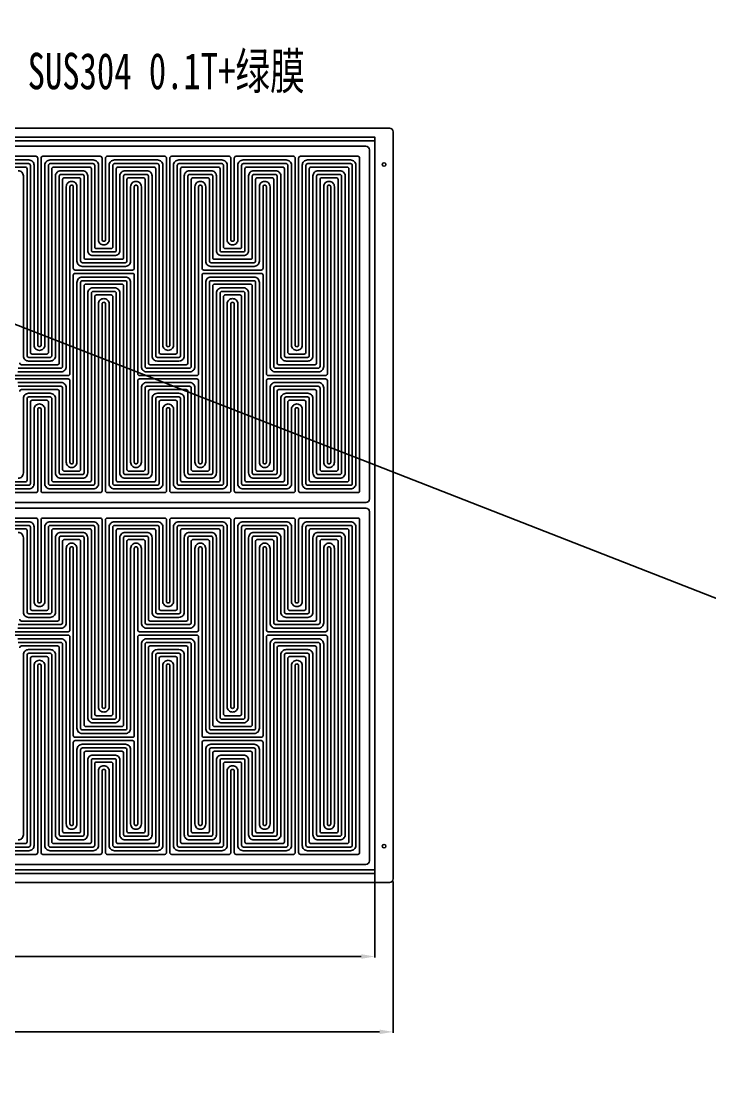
# Model space of a CAD drawing. Header units: millimetres. Extents: x -1327 to 8145, y -2943 to 1353.
# Drawn here: x 4590 to 4969, y 195 to 774 of the extents above; entities that cross this region are included whole.
import ezdxf

# ---------------------------------------------------------------- set-up
doc = ezdxf.new("R2010")
doc.units = ezdxf.units.MM
for name, color, linetype in [('发热丝', 3, 'Continuous'), ('发热丝中心线', 6, 'Continuous'), ('标注', 2, 'Continuous'), ('菲林', 11, 'Continuous')]:
    doc.layers.add(name, color=color, linetype=linetype)
doc.styles.get("Standard").update_dxf_attribs({"font": ''})
doc.styles.add('工程字', font='', dxfattribs={"width": 0.7, "height": 6})
doc.styles.get('Standard').set_extended_font_data('SimSun')
doc.styles.get('工程字').set_extended_font_data('SimSun')
doc.dimstyles.new('ISO-25', dxfattribs={"dimscale": 0.5, "dimtxt": 18, "dimasz": 15, "dimexe": 1.25, "dimexo": 3, "dimtad": 1, "dimtoh": 1, "dimdec": 5, "dimtxsty": 'Standard', "dimcen": 2.5, "dimadec": 0, "dimazin": 0, "dimtfac": 1, "dimtmove": 0, "dimatfit": 3, "dimfxl": 1, "dimarcsym": 0})

# ---------------------------------------------------------------- blocks, each defined once
blk = doc.blocks.new('*D20')
at = {"color": 0, "lineweight": -2}
for p, q in [((4344.75, 305.51), (4344.75, 258.58)), ((4784.75, 305.42), (4784.75, 258.58)), ((4352.25, 259.21), (4777.25, 259.21))]:
    blk.add_line(p, q, dxfattribs=at)
at = {"color": 0}
for points in [[(4352.25, 260.46), (4352.25, 257.96), (4344.75, 259.21)], [(4777.25, 257.96), (4777.25, 260.46), (4784.75, 259.21)]]:
    blk.add_solid(points, dxfattribs=at)
at = {"layer": 'Defpoints', "color": 0}
for p in [(4344.75, 307.01), (4784.75, 306.92), (4784.75, 259.21)]:
    blk.add_point(p, dxfattribs=at)
at = {"color": 0, "insert": (4564.75, 264.02), "char_height": 9, "attachment_point": 5}
blk.add_mtext('440', dxfattribs=at)
blk = doc.blocks.new('*D21')
at = {"color": 0, "lineweight": -2}
for p, q in [((4334.75, 300.42), (4334.75, 217.14)), ((4794.75, 300.42), (4794.75, 217.14)), ((4342.25, 217.76), (4787.25, 217.76))]:
    blk.add_line(p, q, dxfattribs=at)
at = {"color": 0}
for points in [[(4342.25, 219.01), (4342.25, 216.51), (4334.75, 217.76)], [(4787.25, 216.51), (4787.25, 219.01), (4794.75, 217.76)]]:
    blk.add_solid(points, dxfattribs=at)
at = {"layer": 'Defpoints', "color": 0}
for p in [(4334.75, 301.92), (4794.75, 301.92), (4794.75, 217.76)]:
    blk.add_point(p, dxfattribs=at)
at = {"color": 0, "insert": (4564.75, 222.58), "char_height": 9, "attachment_point": 5}
blk.add_mtext('460', dxfattribs=at)

msp = doc.modelspace()

# ---------------------------------------------------------------- linework, layer by layer
msp.add_lwpolyline([(4344.751992, 709.920521), (4784.751992, 709.920521), (4784.751992, 304.920521), (4344.751992, 304.920521)], close=True)
for points in [[(4781.751992, 702.920521), (4781.751992, 510.920521, -0.4142135624), (4779.751992, 508.920521), (4349.751992, 508.920521, -0.4142135624), (4347.751992, 510.920521), (4347.751992, 702.920521, -0.4142135624), (4349.751992, 704.920521), (4779.751992, 704.920521, -0.4142135624)], [(4781.751992, 311.920521), (4781.751992, 503.920521, 0.4142135624), (4779.751992, 505.920521), (4349.751992, 505.920521, 0.4142135624), (4347.751992, 503.920521), (4347.751992, 311.920521, 0.4142135624), (4349.751992, 309.920521), (4779.751992, 309.920521, 0.4142135624)]]:
    msp.add_lwpolyline(points, format="xyb", close=True)
at = {"layer": '发热丝'}
for points in [[(4566.681536, 514.399361), (4598.230898, 514.399361, 0.4142135624), (4599.230898, 515.399361), (4599.230898, 560.267, -0.4142135624), (4600.109738, 561.14584), (4600.211147, 561.14584, -0.4142135624), (4601.089987, 560.267), (4601.089987, 515.399361, 0.4142135624), (4602.089987, 514.399361), (4633.639349, 514.399361, 0.4142135624), (4634.639349, 515.399361), (4634.639349, 618.267, -0.4142135624), (4635.518189, 619.14584), (4635.619597, 619.14584, -0.4142135624), (4636.498438, 618.267), (4636.498438, 515.399361, 0.4142135624), (4637.498438, 514.399361), (4669.047799, 514.399361, 0.4142135624), (4670.047799, 515.399361), (4670.047799, 560.267, -0.4142135624), (4670.92664, 561.14584), (4671.028048, 561.14584, -0.4142135624), (4671.906888, 560.267), (4671.906888, 515.399361, 0.4142135624), (4672.906888, 514.399361), (4704.45625, 514.399361, 0.4142135624), (4705.45625, 515.399361), (4705.45625, 618.267, -0.4142135624), (4706.33509, 619.14584), (4706.436499, 619.14584, -0.4142135624), (4707.315339, 618.267), (4707.315339, 515.399361, 0.4142135624), (4708.315339, 514.399361), (4739.864701, 514.399361, 0.4142135624), (4740.864701, 515.399361), (4740.864701, 560.267, -0.4142135624), (4741.743541, 561.14584), (4741.844949, 561.14584, -0.4142135624), (4742.72379, 560.267), (4742.72379, 515.399361, 0.4142135624), (4743.72379, 514.399361), (4775.273151, 514.399361, 0.4142135624), (4776.273151, 515.399361), (4776.273151, 698.441681, 0.4142135624), (4775.273151, 699.441681), (4743.72379, 699.441681, 0.4142135624), (4742.72379, 698.441681), (4742.72379, 595.574042, -0.4142135624), (4741.844949, 594.695202), (4741.743541, 594.695202, -0.4142135624), (4740.864701, 595.574042), (4740.864701, 698.441681, 0.4142135624), (4739.864701, 699.441681), (4708.315339, 699.441681, 0.4142135624), (4707.315339, 698.441681), (4707.315339, 653.574042, -0.4142135624), (4706.436499, 652.695202), (4706.33509, 652.695202, -0.4142135624), (4705.45625, 653.574042), (4705.45625, 698.441681, 0.4142135624), (4704.45625, 699.441681), (4672.906888, 699.441681, 0.4142135624), (4671.906888, 698.441681), (4671.906888, 595.574042, -0.4142135624), (4671.028048, 594.695202), (4670.92664, 594.695202, -0.4142135624), (4670.047799, 595.574042), (4670.047799, 698.441681, 0.4142135624), (4669.047799, 699.441681), (4637.498438, 699.441681, 0.4142135624), (4636.498438, 698.441681), (4636.498438, 653.574042, -0.4142135624), (4635.619597, 652.695202), (4635.518189, 652.695202, -0.4142135624), (4634.639349, 653.574042), (4634.639349, 698.441681, 0.4142135624), (4633.639349, 699.441681), (4602.089987, 699.441681, 0.4142135624), (4601.089987, 698.441681), (4601.089987, 595.574042, -0.4142135624), (4600.211147, 594.695202), (4600.109738, 594.695202, -0.4142135624), (4599.230898, 595.574042), (4599.230898, 698.441681, 0.4142135624), (4598.230898, 699.441681), (4567.251992, 699.441681, 0.4142135624)], [(4578.554809, 695.399361), (4594.188579, 695.399361, -0.4142135624), (4595.188579, 694.399361), (4595.188579, 591.652882, 0.4142135624), (4596.188579, 590.652882), (4604.132306, 590.652882, 0.4142135624), (4605.132306, 591.652882), (4605.132306, 694.399361, -0.4142135624), (4606.132306, 695.399361), (4629.597029, 695.399361, -0.4142135624), (4630.597029, 694.399361), (4630.597029, 649.652882, 0.4142135624), (4631.597029, 648.652882), (4639.540757, 648.652882, 0.4142135624), (4640.540757, 649.652882), (4640.540757, 694.399361, -0.4142135624), (4641.540757, 695.399361), (4665.00548, 695.399361, -0.4142135624), (4666.00548, 694.399361), (4666.00548, 591.652882, 0.4142135624), (4667.00548, 590.652882), (4674.949208, 590.652882, 0.4142135624), (4675.949208, 591.652882), (4675.949208, 694.399361, -0.4142135624), (4676.949208, 695.399361), (4700.413931, 695.399361, -0.4142135624), (4701.413931, 694.399361), (4701.413931, 649.652882, 0.4142135624), (4702.413931, 648.652882), (4710.357658, 648.652882, 0.4142135624), (4711.357658, 649.652882), (4711.357658, 694.399361, -0.4142135624), (4712.357658, 695.399361), (4735.822381, 695.399361, -0.4142135624), (4736.822381, 694.399361), (4736.822381, 591.652882, 0.4142135624), (4737.822381, 590.652882), (4745.766109, 590.652882, 0.4142135624), (4746.766109, 591.652882), (4746.766109, 694.399361, -0.4142135624), (4747.766109, 695.399361), (4771.230832, 695.399361, -0.4142135624), (4772.230832, 694.399361), (4772.230832, 519.441681, -0.4142135624), (4771.230832, 518.441681), (4747.766109, 518.441681, -0.4142135624), (4746.766109, 519.441681), (4746.766109, 564.188159, 0.4142135624), (4745.766109, 565.188159), (4737.822381, 565.188159, 0.4142135624), (4736.822381, 564.188159), (4736.822381, 519.441681, -0.4142135624), (4735.822381, 518.441681), (4712.357658, 518.441681, -0.4142135624), (4711.357658, 519.441681), (4711.357658, 622.188159, 0.4142135624), (4710.357658, 623.188159), (4702.413931, 623.188159, 0.4142135624), (4701.413931, 622.188159), (4701.413931, 519.441681, -0.4142135624), (4700.413931, 518.441681), (4676.949208, 518.441681, -0.4142135624), (4675.949208, 519.441681), (4675.949208, 564.188159, 0.4142135624), (4674.949208, 565.188159), (4667.00548, 565.188159, 0.4142135624), (4666.00548, 564.188159), (4666.00548, 519.441681, -0.4142135624), (4665.00548, 518.441681), (4641.540757, 518.441681, -0.4142135624), (4640.540757, 519.441681), (4640.540757, 622.188159, 0.4142135624), (4639.540757, 623.188159), (4631.597029, 623.188159, 0.4142135624), (4630.597029, 622.188159), (4630.597029, 519.441681, -0.4142135624), (4629.597029, 518.441681), (4606.132306, 518.441681, -0.4142135624), (4605.132306, 519.441681), (4605.132306, 564.188159, 0.4142135624), (4604.132306, 565.188159), (4596.188579, 565.188159, 0.4142135624), (4595.188579, 564.188159), (4595.188579, 519.441681, -0.4142135624), (4594.188579, 518.441681), (4570.723856, 518.441681, -0.4142135624)], [(4572.582945, 520.30077), (4592.329489, 520.30077, 0.4142135624), (4593.329489, 521.30077), (4593.329489, 566.047249, -0.4142135624), (4594.329489, 567.047249), (4605.991395, 567.047249, -0.4142135624), (4606.991395, 566.047249), (4606.991395, 521.30077, 0.4142135624), (4607.991395, 520.30077), (4627.73794, 520.30077, 0.4142135624), (4628.73794, 521.30077), (4628.73794, 624.047249, -0.4142135624), (4629.73794, 625.047249), (4641.399846, 625.047249, -0.4142135624), (4642.399846, 624.047249), (4642.399846, 521.30077, 0.4142135624), (4643.399846, 520.30077), (4663.146391, 520.30077, 0.4142135624), (4664.146391, 521.30077), (4664.146391, 566.047249, -0.4142135624), (4665.146391, 567.047249), (4676.808297, 567.047249, -0.4142135624), (4677.808297, 566.047249), (4677.808297, 521.30077, 0.4142135624), (4678.808297, 520.30077), (4698.554842, 520.30077, 0.4142135624), (4699.554842, 521.30077), (4699.554842, 624.047249, -0.4142135624), (4700.554842, 625.047249), (4712.216748, 625.047249, -0.4142135624), (4713.216748, 624.047249), (4713.216748, 521.30077, 0.4142135624), (4714.216748, 520.30077), (4733.963292, 520.30077, 0.4142135624), (4734.963292, 521.30077), (4734.963292, 566.047249, -0.4142135624), (4735.963292, 567.047249), (4747.625198, 567.047249, -0.4142135624), (4748.625198, 566.047249), (4748.625198, 521.30077, 0.4142135624), (4749.625198, 520.30077), (4769.371743, 520.30077, 0.4142135624), (4770.371743, 521.30077), (4770.371743, 692.540272, 0.4142135624), (4769.371743, 693.540272), (4749.625198, 693.540272, 0.4142135624), (4748.625198, 692.540272), (4748.625198, 589.793793, -0.4142135624), (4747.625198, 588.793793), (4735.963292, 588.793793, -0.4142135624), (4734.963292, 589.793793), (4734.963292, 692.540272, 0.4142135624), (4733.963292, 693.540272), (4714.216748, 693.540272, 0.4142135624), (4713.216748, 692.540272), (4713.216748, 647.793793, -0.4142135624), (4712.216748, 646.793793), (4700.554842, 646.793793, -0.4142135624), (4699.554842, 647.793793), (4699.554842, 692.540272, 0.4142135624), (4698.554842, 693.540272), (4678.808297, 693.540272, 0.4142135624), (4677.808297, 692.540272), (4677.808297, 589.793793, -0.4142135624), (4676.808297, 588.793793), (4665.146391, 588.793793, -0.4142135624), (4664.146391, 589.793793), (4664.146391, 692.540272, 0.4142135624), (4663.146391, 693.540272), (4643.399846, 693.540272, 0.4142135624), (4642.399846, 692.540272), (4642.399846, 647.793793, -0.4142135624), (4641.399846, 646.793793), (4629.73794, 646.793793, -0.4142135624), (4628.73794, 647.793793), (4628.73794, 692.540272, 0.4142135624), (4627.73794, 693.540272), (4607.991395, 693.540272, 0.4142135624), (4606.991395, 692.540272), (4606.991395, 589.793793, -0.4142135624), (4605.991395, 588.793793), (4594.329489, 588.793793, -0.4142135624), (4593.329489, 589.793793), (4593.329489, 692.540272, 0.4142135624), (4592.329489, 693.540272), (4578.554809, 693.540272, -1)], [(4589.28717, 570.089568, -0.4142135624), (4590.28717, 571.089568), (4610.033715, 571.089568, -0.4142135624), (4611.033715, 570.089568), (4611.033715, 525.343089, 0.4142135624), (4612.033715, 524.343089), (4623.695621, 524.343089, 0.4142135624), (4624.695621, 525.343089), (4624.695621, 628.089568, -0.4142135624), (4625.695621, 629.089568), (4645.442165, 629.089568, -0.4142135624), (4646.442165, 628.089568), (4646.442165, 525.343089, 0.4142135624), (4647.442165, 524.343089), (4659.104072, 524.343089, 0.4142135624), (4660.104072, 525.343089), (4660.104072, 570.089568, -0.4142135624), (4661.104072, 571.089568), (4680.850616, 571.089568, -0.4142135624), (4681.850616, 570.089568), (4681.850616, 525.343089, 0.4142135624), (4682.850616, 524.343089), (4694.512522, 524.343089, 0.4142135624), (4695.512522, 525.343089), (4695.512522, 628.089568, -0.4142135624), (4696.512522, 629.089568), (4716.259067, 629.089568, -0.4142135624), (4717.259067, 628.089568), (4717.259067, 525.343089, 0.4142135624), (4718.259067, 524.343089), (4729.920973, 524.343089, 0.4142135624), (4730.920973, 525.343089), (4730.920973, 570.089568, -0.4142135624), (4731.920973, 571.089568), (4751.667518, 571.089568, -0.4142135624), (4752.667518, 570.089568), (4752.667518, 525.343089, 0.4142135624), (4753.667518, 524.343089), (4765.329424, 524.343089, 0.4142135624), (4766.329424, 525.343089), (4766.329424, 688.497953, 0.4142135624), (4765.329424, 689.497953), (4753.667518, 689.497953, 0.4142135624), (4752.667518, 688.497953), (4752.667518, 585.751474, -0.4142135624), (4751.667518, 584.751474), (4731.920973, 584.751474, -0.4142135624), (4730.920973, 585.751474), (4730.920973, 688.497953, 0.4142135624), (4729.920973, 689.497953), (4718.259067, 689.497953, 0.4142135624), (4717.259067, 688.497953), (4717.259067, 643.751474, -0.4142135624), (4716.259067, 642.751474), (4696.512522, 642.751474, -0.4142135624), (4695.512522, 643.751474), (4695.512522, 688.497953, 0.4142135624), (4694.512522, 689.497953), (4682.850616, 689.497953, 0.4142135624), (4681.850616, 688.497953), (4681.850616, 585.751474, -0.4142135624), (4680.850616, 584.751474), (4661.104072, 584.751474, -0.4142135624), (4660.104072, 585.751474), (4660.104072, 688.497953, 0.4142135624), (4659.104072, 689.497953), (4647.442165, 689.497953, 0.4142135624), (4646.442165, 688.497953), (4646.442165, 643.751474, -0.4142135624), (4645.442165, 642.751474), (4625.695621, 642.751474, -0.4142135624), (4624.695621, 643.751474), (4624.695621, 688.497953, 0.4142135624), (4623.695621, 689.497953), (4612.033715, 689.497953, 0.4142135624), (4611.033715, 688.497953), (4611.033715, 585.751474, -0.4142135624), (4610.033715, 584.751474), (4590.28717, 584.751474, -0.4142135624), (4589.28717, 585.751474)], [(4584.385762, 578.850066), (4615.935123, 578.850066, 0.4142135624), (4616.935123, 579.850066), (4616.935123, 682.717704, -0.4142135624), (4617.813964, 683.596544), (4617.915372, 683.596544, -0.4142135624), (4618.794212, 682.717704), (4618.794212, 637.850066, 0.4142135624), (4619.794212, 636.850066), (4651.343574, 636.850066, 0.4142135624), (4652.343574, 637.850066), (4652.343574, 682.717704, -0.4142135624), (4653.222414, 683.596544), (4653.323823, 683.596544, -0.4142135624), (4654.202663, 682.717704), (4654.202663, 579.850066, 0.4142135624), (4655.202663, 578.850066), (4686.752025, 578.850066, 0.4142135624), (4687.752025, 579.850066), (4687.752025, 682.717704, -0.4142135624), (4688.630865, 683.596544), (4688.732273, 683.596544, -0.4142135624), (4689.611114, 682.717704), (4689.611114, 637.850066, 0.4142135624), (4690.611114, 636.850066), (4722.160475, 636.850066, 0.4142135624), (4723.160475, 637.850066), (4723.160475, 682.717704, -0.4142135624), (4724.039316, 683.596544), (4724.140724, 683.596544, -0.4142135624), (4725.019564, 682.717704), (4725.019564, 579.850066, 0.4142135624), (4726.019564, 578.850066), (4757.568926, 578.850066, 0.4142135624), (4758.568926, 579.850066), (4758.568926, 682.717704, -0.4142135624), (4759.447766, 683.596544), (4759.549175, 683.596544, -0.4142135624), (4760.428015, 682.717704), (4760.428015, 531.123338, -0.4142135624), (4759.549175, 530.244497), (4759.447766, 530.244497, -0.4142135624), (4758.568926, 531.123338), (4758.568926, 575.990976, 0.4142135624), (4757.568926, 576.990976), (4726.019564, 576.990976, 0.4142135624), (4725.019564, 575.990976), (4725.019564, 531.123338, -0.4142135624), (4724.140724, 530.244497), (4724.039316, 530.244497, -0.4142135624), (4723.160475, 531.123338), (4723.160475, 633.990976, 0.4142135624), (4722.160475, 634.990976), (4690.611114, 634.990976, 0.4142135624), (4689.611114, 633.990976), (4689.611114, 531.123338, -0.4142135624), (4688.732273, 530.244497), (4688.630865, 530.244497, -0.4142135624), (4687.752025, 531.123338), (4687.752025, 575.990976, 0.4142135624), (4686.752025, 576.990976), (4655.202663, 576.990976, 0.4142135624), (4654.202663, 575.990976), (4654.202663, 531.123338, -0.4142135624), (4653.323823, 530.244497), (4653.222414, 530.244497, -0.4142135624), (4652.343574, 531.123338), (4652.343574, 633.990976, 0.4142135624), (4651.343574, 634.990976), (4619.794212, 634.990976, 0.4142135624), (4618.794212, 633.990976), (4618.794212, 531.123338, -0.4142135624), (4617.915372, 530.244497), (4617.813964, 530.244497, -0.4142135624), (4616.935123, 531.123338), (4616.935123, 575.990976, 0.4142135624), (4615.935123, 576.990976), (4584.385762, 576.990976, 0.4142135624)], [(4588.428081, 582.892385), (4611.892804, 582.892385, 0.4142135624), (4612.892804, 583.892385), (4612.892804, 686.638864, -0.4142135624), (4613.892804, 687.638864), (4621.836532, 687.638864, -0.4142135624), (4622.836532, 686.638864), (4622.836532, 641.892385, 0.4142135624), (4623.836532, 640.892385), (4647.301255, 640.892385, 0.4142135624), (4648.301255, 641.892385), (4648.301255, 686.638864, -0.4142135624), (4649.301255, 687.638864), (4657.244982, 687.638864, -0.4142135624), (4658.244982, 686.638864), (4658.244982, 583.892385, 0.4142135624), (4659.244982, 582.892385), (4682.709705, 582.892385, 0.4142135624), (4683.709705, 583.892385), (4683.709705, 686.638864, -0.4142135624), (4684.709705, 687.638864), (4692.653433, 687.638864, -0.4142135624), (4693.653433, 686.638864), (4693.653433, 641.892385, 0.4142135624), (4694.653433, 640.892385), (4718.118156, 640.892385, 0.4142135624), (4719.118156, 641.892385), (4719.118156, 686.638864, -0.4142135624), (4720.118156, 687.638864), (4728.061884, 687.638864, -0.4142135624), (4729.061884, 686.638864), (4729.061884, 583.892385, 0.4142135624), (4730.061884, 582.892385), (4753.526607, 582.892385, 0.4142135624), (4754.526607, 583.892385), (4754.526607, 686.638864, -0.4142135624), (4755.526607, 687.638864), (4763.470334, 687.638864, -0.4142135624), (4764.470334, 686.638864), (4764.470334, 527.202178, -0.4142135624), (4763.470334, 526.202178), (4755.526607, 526.202178, -0.4142135624), (4754.526607, 527.202178), (4754.526607, 571.948657, 0.4142135624), (4753.526607, 572.948657), (4730.061884, 572.948657, 0.4142135624), (4729.061884, 571.948657), (4729.061884, 527.202178, -0.4142135624), (4728.061884, 526.202178), (4720.118156, 526.202178, -0.4142135624), (4719.118156, 527.202178), (4719.118156, 629.948657, 0.4142135624), (4718.118156, 630.948657), (4694.653433, 630.948657, 0.4142135624), (4693.653433, 629.948657), (4693.653433, 527.202178, -0.4142135624), (4692.653433, 526.202178), (4684.709705, 526.202178, -0.4142135624), (4683.709705, 527.202178), (4683.709705, 571.948657, 0.4142135624), (4682.709705, 572.948657), (4659.244982, 572.948657, 0.4142135624), (4658.244982, 571.948657), (4658.244982, 527.202178, -0.4142135624), (4657.244982, 526.202178), (4649.301255, 526.202178, -0.4142135624), (4648.301255, 527.202178), (4648.301255, 629.948657, 0.4142135624), (4647.301255, 630.948657), (4623.836532, 630.948657, 0.4142135624), (4622.836532, 629.948657), (4622.836532, 527.202178, -0.4142135624), (4621.836532, 526.202178), (4613.892804, 526.202178, -0.4142135624), (4612.892804, 527.202178), (4612.892804, 571.948657, 0.4142135624), (4611.892804, 572.948657), (4588.428081, 572.948657, 0.4142135624)], [(4566.681536, 500.441681), (4598.230898, 500.441681, -0.4142135624), (4599.230898, 499.441681), (4599.230898, 454.574042, 0.4142135624), (4600.109738, 453.695202), (4600.211147, 453.695202, 0.4142135624), (4601.089987, 454.574042), (4601.089987, 499.441681, -0.4142135624), (4602.089987, 500.441681), (4633.639349, 500.441681, -0.4142135624), (4634.639349, 499.441681), (4634.639349, 396.574042, 0.4142135624), (4635.518189, 395.695202), (4635.619597, 395.695202, 0.4142135624), (4636.498438, 396.574042), (4636.498438, 499.441681, -0.4142135624), (4637.498438, 500.441681), (4669.047799, 500.441681, -0.4142135624), (4670.047799, 499.441681), (4670.047799, 454.574042, 0.4142135624), (4670.92664, 453.695202), (4671.028048, 453.695202, 0.4142135624), (4671.906888, 454.574042), (4671.906888, 499.441681, -0.4142135624), (4672.906888, 500.441681), (4704.45625, 500.441681, -0.4142135624), (4705.45625, 499.441681), (4705.45625, 396.574042, 0.4142135624), (4706.33509, 395.695202), (4706.436499, 395.695202, 0.4142135624), (4707.315339, 396.574042), (4707.315339, 499.441681, -0.4142135624), (4708.315339, 500.441681), (4739.864701, 500.441681, -0.4142135624), (4740.864701, 499.441681), (4740.864701, 454.574042, 0.4142135624), (4741.743541, 453.695202), (4741.844949, 453.695202, 0.4142135624), (4742.72379, 454.574042), (4742.72379, 499.441681, -0.4142135624), (4743.72379, 500.441681), (4775.273151, 500.441681, -0.4142135624), (4776.273151, 499.441681), (4776.273151, 316.399361, -0.4142135624), (4775.273151, 315.399361), (4743.72379, 315.399361, -0.4142135624), (4742.72379, 316.399361), (4742.72379, 419.267, 0.4142135624), (4741.844949, 420.14584), (4741.743541, 420.14584, 0.4142135624), (4740.864701, 419.267), (4740.864701, 316.399361, -0.4142135624), (4739.864701, 315.399361), (4708.315339, 315.399361, -0.4142135624), (4707.315339, 316.399361), (4707.315339, 361.267, 0.4142135624), (4706.436499, 362.14584), (4706.33509, 362.14584, 0.4142135624), (4705.45625, 361.267), (4705.45625, 316.399361, -0.4142135624), (4704.45625, 315.399361), (4672.906888, 315.399361, -0.4142135624), (4671.906888, 316.399361), (4671.906888, 419.267, 0.4142135624), (4671.028048, 420.14584), (4670.92664, 420.14584, 0.4142135624), (4670.047799, 419.267), (4670.047799, 316.399361, -0.4142135624), (4669.047799, 315.399361), (4637.498438, 315.399361, -0.4142135624), (4636.498438, 316.399361), (4636.498438, 361.267, 0.4142135624), (4635.619597, 362.14584), (4635.518189, 362.14584, 0.4142135624), (4634.639349, 361.267), (4634.639349, 316.399361, -0.4142135624), (4633.639349, 315.399361), (4602.089987, 315.399361, -0.4142135624), (4601.089987, 316.399361), (4601.089987, 419.267, 0.4142135624), (4600.211147, 420.14584), (4600.109738, 420.14584, 0.4142135624), (4599.230898, 419.267), (4599.230898, 316.399361, -0.4142135624), (4598.230898, 315.399361), (4567.251992, 315.399361, -0.4142135624)], [(4578.554809, 319.441681), (4594.188579, 319.441681, 0.4142135624), (4595.188579, 320.441681), (4595.188579, 423.188159, -0.4142135624), (4596.188579, 424.188159), (4604.132306, 424.188159, -0.4142135624), (4605.132306, 423.188159), (4605.132306, 320.441681, 0.4142135624), (4606.132306, 319.441681), (4629.597029, 319.441681, 0.4142135624), (4630.597029, 320.441681), (4630.597029, 365.188159, -0.4142135624), (4631.597029, 366.188159), (4639.540757, 366.188159, -0.4142135624), (4640.540757, 365.188159), (4640.540757, 320.441681, 0.4142135624), (4641.540757, 319.441681), (4665.00548, 319.441681, 0.4142135624), (4666.00548, 320.441681), (4666.00548, 423.188159, -0.4142135624), (4667.00548, 424.188159), (4674.949208, 424.188159, -0.4142135624), (4675.949208, 423.188159), (4675.949208, 320.441681, 0.4142135624), (4676.949208, 319.441681), (4700.413931, 319.441681, 0.4142135624), (4701.413931, 320.441681), (4701.413931, 365.188159, -0.4142135624), (4702.413931, 366.188159), (4710.357658, 366.188159, -0.4142135624), (4711.357658, 365.188159), (4711.357658, 320.441681, 0.4142135624), (4712.357658, 319.441681), (4735.822381, 319.441681, 0.4142135624), (4736.822381, 320.441681), (4736.822381, 423.188159, -0.4142135624), (4737.822381, 424.188159), (4745.766109, 424.188159, -0.4142135624), (4746.766109, 423.188159), (4746.766109, 320.441681, 0.4142135624), (4747.766109, 319.441681), (4771.230832, 319.441681, 0.4142135624), (4772.230832, 320.441681), (4772.230832, 495.399361, 0.4142135624), (4771.230832, 496.399361), (4747.766109, 496.399361, 0.4142135624), (4746.766109, 495.399361), (4746.766109, 450.652882, -0.4142135624), (4745.766109, 449.652882), (4737.822381, 449.652882, -0.4142135624), (4736.822381, 450.652882), (4736.822381, 495.399361, 0.4142135624), (4735.822381, 496.399361), (4712.357658, 496.399361, 0.4142135624), (4711.357658, 495.399361), (4711.357658, 392.652882, -0.4142135624), (4710.357658, 391.652882), (4702.413931, 391.652882, -0.4142135624), (4701.413931, 392.652882), (4701.413931, 495.399361, 0.4142135624), (4700.413931, 496.399361), (4676.949208, 496.399361, 0.4142135624), (4675.949208, 495.399361), (4675.949208, 450.652882, -0.4142135624), (4674.949208, 449.652882), (4667.00548, 449.652882, -0.4142135624), (4666.00548, 450.652882), (4666.00548, 495.399361, 0.4142135624), (4665.00548, 496.399361), (4641.540757, 496.399361, 0.4142135624), (4640.540757, 495.399361), (4640.540757, 392.652882, -0.4142135624), (4639.540757, 391.652882), (4631.597029, 391.652882, -0.4142135624), (4630.597029, 392.652882), (4630.597029, 495.399361, 0.4142135624), (4629.597029, 496.399361), (4606.132306, 496.399361, 0.4142135624), (4605.132306, 495.399361), (4605.132306, 450.652882, -0.4142135624), (4604.132306, 449.652882), (4596.188579, 449.652882, -0.4142135624), (4595.188579, 450.652882), (4595.188579, 495.399361, 0.4142135624), (4594.188579, 496.399361), (4570.723856, 496.399361, 0.4142135624)], [(4572.582945, 494.540272), (4592.329489, 494.540272, -0.4142135624), (4593.329489, 493.540272), (4593.329489, 448.793793, 0.4142135624), (4594.329489, 447.793793), (4605.991395, 447.793793, 0.4142135624), (4606.991395, 448.793793), (4606.991395, 493.540272, -0.4142135624), (4607.991395, 494.540272), (4627.73794, 494.540272, -0.4142135624), (4628.73794, 493.540272), (4628.73794, 390.793793, 0.4142135624), (4629.73794, 389.793793), (4641.399846, 389.793793, 0.4142135624), (4642.399846, 390.793793), (4642.399846, 493.540272, -0.4142135624), (4643.399846, 494.540272), (4663.146391, 494.540272, -0.4142135624), (4664.146391, 493.540272), (4664.146391, 448.793793, 0.4142135624), (4665.146391, 447.793793), (4676.808297, 447.793793, 0.4142135624), (4677.808297, 448.793793), (4677.808297, 493.540272, -0.4142135624), (4678.808297, 494.540272), (4698.554842, 494.540272, -0.4142135624), (4699.554842, 493.540272), (4699.554842, 390.793793, 0.4142135624), (4700.554842, 389.793793), (4712.216748, 389.793793, 0.4142135624), (4713.216748, 390.793793), (4713.216748, 493.540272, -0.4142135624), (4714.216748, 494.540272), (4733.963292, 494.540272, -0.4142135624), (4734.963292, 493.540272), (4734.963292, 448.793793, 0.4142135624), (4735.963292, 447.793793), (4747.625198, 447.793793, 0.4142135624), (4748.625198, 448.793793), (4748.625198, 493.540272, -0.4142135624), (4749.625198, 494.540272), (4769.371743, 494.540272, -0.4142135624), (4770.371743, 493.540272), (4770.371743, 322.30077, -0.4142135624), (4769.371743, 321.30077), (4749.625198, 321.30077, -0.4142135624), (4748.625198, 322.30077), (4748.625198, 425.047249, 0.4142135624), (4747.625198, 426.047249), (4735.963292, 426.047249, 0.4142135624), (4734.963292, 425.047249), (4734.963292, 322.30077, -0.4142135624), (4733.963292, 321.30077), (4714.216748, 321.30077, -0.4142135624), (4713.216748, 322.30077), (4713.216748, 367.047249, 0.4142135624), (4712.216748, 368.047249), (4700.554842, 368.047249, 0.4142135624), (4699.554842, 367.047249), (4699.554842, 322.30077, -0.4142135624), (4698.554842, 321.30077), (4678.808297, 321.30077, -0.4142135624), (4677.808297, 322.30077), (4677.808297, 425.047249, 0.4142135624), (4676.808297, 426.047249), (4665.146391, 426.047249, 0.4142135624), (4664.146391, 425.047249), (4664.146391, 322.30077, -0.4142135624), (4663.146391, 321.30077), (4643.399846, 321.30077, -0.4142135624), (4642.399846, 322.30077), (4642.399846, 367.047249, 0.4142135624), (4641.399846, 368.047249), (4629.73794, 368.047249, 0.4142135624), (4628.73794, 367.047249), (4628.73794, 322.30077, -0.4142135624), (4627.73794, 321.30077), (4607.991395, 321.30077, -0.4142135624), (4606.991395, 322.30077), (4606.991395, 425.047249, 0.4142135624), (4605.991395, 426.047249), (4594.329489, 426.047249, 0.4142135624), (4593.329489, 425.047249), (4593.329489, 322.30077, -0.4142135624), (4592.329489, 321.30077), (4578.554809, 321.30077, 1)], [(4588.428081, 431.948657), (4611.892804, 431.948657, -0.4142135624), (4612.892804, 430.948657), (4612.892804, 328.202178, 0.4142135624), (4613.892804, 327.202178), (4621.836532, 327.202178, 0.4142135624), (4622.836532, 328.202178), (4622.836532, 372.948657, -0.4142135624), (4623.836532, 373.948657), (4647.301255, 373.948657, -0.4142135624), (4648.301255, 372.948657), (4648.301255, 328.202178, 0.4142135624), (4649.301255, 327.202178), (4657.244982, 327.202178, 0.4142135624), (4658.244982, 328.202178), (4658.244982, 430.948657, -0.4142135624), (4659.244982, 431.948657), (4682.709705, 431.948657, -0.4142135624), (4683.709705, 430.948657), (4683.709705, 328.202178, 0.4142135624), (4684.709705, 327.202178), (4692.653433, 327.202178, 0.4142135624), (4693.653433, 328.202178), (4693.653433, 372.948657, -0.4142135624), (4694.653433, 373.948657), (4718.118156, 373.948657, -0.4142135624), (4719.118156, 372.948657), (4719.118156, 328.202178, 0.4142135624), (4720.118156, 327.202178), (4728.061884, 327.202178, 0.4142135624), (4729.061884, 328.202178), (4729.061884, 430.948657, -0.4142135624), (4730.061884, 431.948657), (4753.526607, 431.948657, -0.4142135624), (4754.526607, 430.948657), (4754.526607, 328.202178, 0.4142135624), (4755.526607, 327.202178), (4763.470334, 327.202178, 0.4142135624), (4764.470334, 328.202178), (4764.470334, 487.638864, 0.4142135624), (4763.470334, 488.638864), (4755.526607, 488.638864, 0.4142135624), (4754.526607, 487.638864), (4754.526607, 442.892385, -0.4142135624), (4753.526607, 441.892385), (4730.061884, 441.892385, -0.4142135624), (4729.061884, 442.892385), (4729.061884, 487.638864, 0.4142135624), (4728.061884, 488.638864), (4720.118156, 488.638864, 0.4142135624), (4719.118156, 487.638864), (4719.118156, 384.892385, -0.4142135624), (4718.118156, 383.892385), (4694.653433, 383.892385, -0.4142135624), (4693.653433, 384.892385), (4693.653433, 487.638864, 0.4142135624), (4692.653433, 488.638864), (4684.709705, 488.638864, 0.4142135624), (4683.709705, 487.638864), (4683.709705, 442.892385, -0.4142135624), (4682.709705, 441.892385), (4659.244982, 441.892385, -0.4142135624), (4658.244982, 442.892385), (4658.244982, 487.638864, 0.4142135624), (4657.244982, 488.638864), (4649.301255, 488.638864, 0.4142135624), (4648.301255, 487.638864), (4648.301255, 384.892385, -0.4142135624), (4647.301255, 383.892385), (4623.836532, 383.892385, -0.4142135624), (4622.836532, 384.892385), (4622.836532, 487.638864, 0.4142135624), (4621.836532, 488.638864), (4613.892804, 488.638864, 0.4142135624), (4612.892804, 487.638864), (4612.892804, 442.892385, -0.4142135624), (4611.892804, 441.892385), (4588.428081, 441.892385, -0.4142135624)], [(4589.28717, 444.751474, 0.4142135624), (4590.28717, 443.751474), (4610.033715, 443.751474, 0.4142135624), (4611.033715, 444.751474), (4611.033715, 489.497953, -0.4142135624), (4612.033715, 490.497953), (4623.695621, 490.497953, -0.4142135624), (4624.695621, 489.497953), (4624.695621, 386.751474, 0.4142135624), (4625.695621, 385.751474), (4645.442165, 385.751474, 0.4142135624), (4646.442165, 386.751474), (4646.442165, 489.497953, -0.4142135624), (4647.442165, 490.497953), (4659.104072, 490.497953, -0.4142135624), (4660.104072, 489.497953), (4660.104072, 444.751474, 0.4142135624), (4661.104072, 443.751474), (4680.850616, 443.751474, 0.4142135624), (4681.850616, 444.751474), (4681.850616, 489.497953, -0.4142135624), (4682.850616, 490.497953), (4694.512522, 490.497953, -0.4142135624), (4695.512522, 489.497953), (4695.512522, 386.751474, 0.4142135624), (4696.512522, 385.751474), (4716.259067, 385.751474, 0.4142135624), (4717.259067, 386.751474), (4717.259067, 489.497953, -0.4142135624), (4718.259067, 490.497953), (4729.920973, 490.497953, -0.4142135624), (4730.920973, 489.497953), (4730.920973, 444.751474, 0.4142135624), (4731.920973, 443.751474), (4751.667518, 443.751474, 0.4142135624), (4752.667518, 444.751474), (4752.667518, 489.497953, -0.4142135624), (4753.667518, 490.497953), (4765.329424, 490.497953, -0.4142135624), (4766.329424, 489.497953), (4766.329424, 326.343089, -0.4142135624), (4765.329424, 325.343089), (4753.667518, 325.343089, -0.4142135624), (4752.667518, 326.343089), (4752.667518, 429.089568, 0.4142135624), (4751.667518, 430.089568), (4731.920973, 430.089568, 0.4142135624), (4730.920973, 429.089568), (4730.920973, 326.343089, -0.4142135624), (4729.920973, 325.343089), (4718.259067, 325.343089, -0.4142135624), (4717.259067, 326.343089), (4717.259067, 371.089568, 0.4142135624), (4716.259067, 372.089568), (4696.512522, 372.089568, 0.4142135624), (4695.512522, 371.089568), (4695.512522, 326.343089, -0.4142135624), (4694.512522, 325.343089), (4682.850616, 325.343089, -0.4142135624), (4681.850616, 326.343089), (4681.850616, 429.089568, 0.4142135624), (4680.850616, 430.089568), (4661.104072, 430.089568, 0.4142135624), (4660.104072, 429.089568), (4660.104072, 326.343089, -0.4142135624), (4659.104072, 325.343089), (4647.442165, 325.343089, -0.4142135624), (4646.442165, 326.343089), (4646.442165, 371.089568, 0.4142135624), (4645.442165, 372.089568), (4625.695621, 372.089568, 0.4142135624), (4624.695621, 371.089568), (4624.695621, 326.343089, -0.4142135624), (4623.695621, 325.343089), (4612.033715, 325.343089, -0.4142135624), (4611.033715, 326.343089), (4611.033715, 429.089568, 0.4142135624), (4610.033715, 430.089568), (4590.28717, 430.089568, 0.4142135624), (4589.28717, 429.089568)], [(4584.385762, 435.990976), (4615.935123, 435.990976, -0.4142135624), (4616.935123, 434.990976), (4616.935123, 332.123338, 0.4142135624), (4617.813964, 331.244497), (4617.915372, 331.244497, 0.4142135624), (4618.794212, 332.123338), (4618.794212, 376.990976, -0.4142135624), (4619.794212, 377.990976), (4651.343574, 377.990976, -0.4142135624), (4652.343574, 376.990976), (4652.343574, 332.123338, 0.4142135624), (4653.222414, 331.244497), (4653.323823, 331.244497, 0.4142135624), (4654.202663, 332.123338), (4654.202663, 434.990976, -0.4142135624), (4655.202663, 435.990976), (4686.752025, 435.990976, -0.4142135624), (4687.752025, 434.990976), (4687.752025, 332.123338, 0.4142135624), (4688.630865, 331.244497), (4688.732273, 331.244497, 0.4142135624), (4689.611114, 332.123338), (4689.611114, 376.990976, -0.4142135624), (4690.611114, 377.990976), (4722.160475, 377.990976, -0.4142135624), (4723.160475, 376.990976), (4723.160475, 332.123338, 0.4142135624), (4724.039316, 331.244497), (4724.140724, 331.244497, 0.4142135624), (4725.019564, 332.123338), (4725.019564, 434.990976, -0.4142135624), (4726.019564, 435.990976), (4757.568926, 435.990976, -0.4142135624), (4758.568926, 434.990976), (4758.568926, 332.123338, 0.4142135624), (4759.447766, 331.244497), (4759.549175, 331.244497, 0.4142135624), (4760.428015, 332.123338), (4760.428015, 483.717704, 0.4142135624), (4759.549175, 484.596544), (4759.447766, 484.596544, 0.4142135624), (4758.568926, 483.717704), (4758.568926, 438.850066, -0.4142135624), (4757.568926, 437.850066), (4726.019564, 437.850066, -0.4142135624), (4725.019564, 438.850066), (4725.019564, 483.717704, 0.4142135624), (4724.140724, 484.596544), (4724.039316, 484.596544, 0.4142135624), (4723.160475, 483.717704), (4723.160475, 380.850066, -0.4142135624), (4722.160475, 379.850066), (4690.611114, 379.850066, -0.4142135624), (4689.611114, 380.850066), (4689.611114, 483.717704, 0.4142135624), (4688.732273, 484.596544), (4688.630865, 484.596544, 0.4142135624), (4687.752025, 483.717704), (4687.752025, 438.850066, -0.4142135624), (4686.752025, 437.850066), (4655.202663, 437.850066, -0.4142135624), (4654.202663, 438.850066), (4654.202663, 483.717704, 0.4142135624), (4653.323823, 484.596544), (4653.222414, 484.596544, 0.4142135624), (4652.343574, 483.717704), (4652.343574, 380.850066, -0.4142135624), (4651.343574, 379.850066), (4619.794212, 379.850066, -0.4142135624), (4618.794212, 380.850066), (4618.794212, 483.717704, 0.4142135624), (4617.915372, 484.596544), (4617.813964, 484.596544, 0.4142135624), (4616.935123, 483.717704), (4616.935123, 438.850066, -0.4142135624), (4615.935123, 437.850066), (4584.385762, 437.850066, -0.4142135624)]]:
    msp.add_lwpolyline(points, format="xyb", dxfattribs=at)
at = {"layer": '发热丝中心线'}
for points in [[(4570.602696, 516.420521), (4594.309738, 516.420521, 0.4142135624), (4597.209738, 519.320521), (4597.209738, 560.267, -0.4142135624), (4600.109738, 563.167), (4600.211147, 563.167, -0.4142135624), (4603.111147, 560.267), (4603.111147, 519.320521, 0.4142135624), (4606.011147, 516.420521), (4629.718189, 516.420521, 0.4142135624), (4632.618189, 519.320521), (4632.618189, 618.267, -0.4142135624), (4635.518189, 621.167), (4635.619597, 621.167, -0.4142135624), (4638.519597, 618.267), (4638.519597, 519.320521, 0.4142135624), (4641.419597, 516.420521), (4665.12664, 516.420521, 0.4142135624), (4668.02664, 519.320521), (4668.02664, 560.267, -0.4142135624), (4670.92664, 563.167), (4671.028048, 563.167, -0.4142135624), (4673.928048, 560.267), (4673.928048, 519.320521, 0.4142135624), (4676.828048, 516.420521), (4700.53509, 516.420521, 0.4142135624), (4703.43509, 519.320521), (4703.43509, 618.267, -0.4142135624), (4706.33509, 621.167), (4706.436499, 621.167, -0.4142135624), (4709.336499, 618.267), (4709.336499, 519.320521, 0.4142135624), (4712.236499, 516.420521), (4735.943541, 516.420521, 0.4142135624), (4738.843541, 519.320521), (4738.843541, 560.267, -0.4142135624), (4741.743541, 563.167), (4741.844949, 563.167, -0.4142135624), (4744.744949, 560.267), (4744.744949, 519.320521, 0.4142135624), (4747.644949, 516.420521), (4771.351992, 516.420521, 0.4142135624), (4774.251992, 519.320521), (4774.251992, 694.520521, 0.4142135624), (4771.351992, 697.420521), (4747.644949, 697.420521, 0.4142135624), (4744.744949, 694.520521), (4744.744949, 595.574042, -0.4142135624), (4741.844949, 592.674042), (4741.743541, 592.674042, -0.4142135624), (4738.843541, 595.574042), (4738.843541, 694.520521, 0.4142135624), (4735.943541, 697.420521), (4712.236499, 697.420521, 0.4142135624), (4709.336499, 694.520521), (4709.336499, 653.574042, -0.4142135624), (4706.436499, 650.674042), (4706.33509, 650.674042, -0.4142135624), (4703.43509, 653.574042), (4703.43509, 694.520521, 0.4142135624), (4700.53509, 697.420521), (4676.828048, 697.420521, 0.4142135624), (4673.928048, 694.520521), (4673.928048, 595.574042, -0.4142135624), (4671.028048, 592.674042), (4670.92664, 592.674042, -0.4142135624), (4668.02664, 595.574042), (4668.02664, 694.520521, 0.4142135624), (4665.12664, 697.420521), (4641.419597, 697.420521, 0.4142135624), (4638.519597, 694.520521), (4638.519597, 653.574042, -0.4142135624), (4635.619597, 650.674042), (4635.518189, 650.674042, -0.4142135624), (4632.618189, 653.574042), (4632.618189, 694.520521, 0.4142135624), (4629.718189, 697.420521), (4606.011147, 697.420521, 0.4142135624), (4603.111147, 694.520521), (4603.111147, 595.574042, -0.4142135624), (4600.211147, 592.674042), (4600.109738, 592.674042, -0.4142135624), (4597.209738, 595.574042), (4597.209738, 694.520521, 0.4142135624), (4594.309738, 697.420521), (4576.554809, 697.420521)], [(4588.40833, 522.321929, 0.4142135624), (4591.30833, 525.221929), (4591.30833, 566.168408, -0.4142135624), (4594.20833, 569.068408), (4606.112555, 569.068408, -0.4142135624), (4609.012555, 566.168408), (4609.012555, 525.221929, 0.4142135624), (4611.912555, 522.321929), (4623.81678, 522.321929, 0.4142135624), (4626.71678, 525.221929), (4626.71678, 624.168408, -0.4142135624), (4629.61678, 627.068408), (4641.521006, 627.068408, -0.4142135624), (4644.421006, 624.168408), (4644.421006, 525.221929, 0.4142135624), (4647.321006, 522.321929), (4659.225231, 522.321929, 0.4142135624), (4662.125231, 525.221929), (4662.125231, 566.168408, -0.4142135624), (4665.025231, 569.068408), (4676.929457, 569.068408, -0.4142135624), (4679.829457, 566.168408), (4679.829457, 525.221929, 0.4142135624), (4682.729457, 522.321929), (4694.633682, 522.321929, 0.4142135624), (4697.533682, 525.221929), (4697.533682, 624.168408, -0.4142135624), (4700.433682, 627.068408), (4712.337907, 627.068408, -0.4142135624), (4715.237907, 624.168408), (4715.237907, 525.221929, 0.4142135624), (4718.137907, 522.321929), (4730.042133, 522.321929, 0.4142135624), (4732.942133, 525.221929), (4732.942133, 566.168408, -0.4142135624), (4735.842133, 569.068408), (4747.746358, 569.068408, -0.4142135624), (4750.646358, 566.168408), (4750.646358, 525.221929, 0.4142135624), (4753.546358, 522.321929), (4765.450583, 522.321929, 0.4142135624), (4768.350583, 525.221929), (4768.350583, 688.619112, 0.4142135624), (4765.450583, 691.519112), (4753.546358, 691.519112, 0.4142135624), (4750.646358, 688.619112), (4750.646358, 589.672634, -0.4142135624), (4747.746358, 586.772634), (4735.842133, 586.772634, -0.4142135624), (4732.942133, 589.672634), (4732.942133, 688.619112, 0.4142135624), (4730.042133, 691.519112), (4718.137907, 691.519112, 0.4142135624), (4715.237907, 688.619112), (4715.237907, 647.672634, -0.4142135624), (4712.337907, 644.772634), (4700.433682, 644.772634, -0.4142135624), (4697.533682, 647.672634), (4697.533682, 688.619112, 0.4142135624), (4694.633682, 691.519112), (4682.729457, 691.519112, 0.4142135624), (4679.829457, 688.619112), (4679.829457, 589.672634, -0.4142135624), (4676.929457, 586.772634), (4665.025231, 586.772634, -0.4142135624), (4662.125231, 589.672634), (4662.125231, 688.619112, 0.4142135624), (4659.225231, 691.519112), (4647.321006, 691.519112, 0.4142135624), (4644.421006, 688.619112), (4644.421006, 647.672634, -0.4142135624), (4641.521006, 644.772634), (4629.61678, 644.772634, -0.4142135624), (4626.71678, 647.672634), (4626.71678, 688.619112, 0.4142135624), (4623.81678, 691.519112), (4611.912555, 691.519112, 0.4142135624), (4609.012555, 688.619112), (4609.012555, 589.672634, -0.4142135624), (4606.112555, 586.772634), (4594.20833, 586.772634, -0.4142135624), (4591.30833, 589.672634), (4591.30833, 688.619112, 0.4142135624), (4588.40833, 691.519112)], [(4588.306921, 580.871225), (4612.013964, 580.871225, 0.4142135624), (4614.913964, 583.771225), (4614.913964, 682.717704, -0.4142135624), (4617.813964, 685.617704), (4617.915372, 685.617704, -0.4142135624), (4620.815372, 682.717704), (4620.815372, 641.771225, 0.4142135624), (4623.715372, 638.871225), (4647.422414, 638.871225, 0.4142135624), (4650.322414, 641.771225), (4650.322414, 682.717704, -0.4142135624), (4653.222414, 685.617704), (4653.323823, 685.617704, -0.4142135624), (4656.223823, 682.717704), (4656.223823, 583.771225, 0.4142135624), (4659.123823, 580.871225), (4682.830865, 580.871225, 0.4142135624), (4685.730865, 583.771225), (4685.730865, 682.717704, -0.4142135624), (4688.630865, 685.617704), (4688.732273, 685.617704, -0.4142135624), (4691.632273, 682.717704), (4691.632273, 641.771225, 0.4142135624), (4694.532273, 638.871225), (4718.239316, 638.871225, 0.4142135624), (4721.139316, 641.771225), (4721.139316, 682.717704, -0.4142135624), (4724.039316, 685.617704), (4724.140724, 685.617704, -0.4142135624), (4727.040724, 682.717704), (4727.040724, 583.771225, 0.4142135624), (4729.940724, 580.871225), (4753.647766, 580.871225, 0.4142135624), (4756.547766, 583.771225), (4756.547766, 682.717704, -0.4142135624), (4759.447766, 685.617704), (4759.549175, 685.617704, -0.4142135624), (4762.449175, 682.717704), (4762.449175, 531.123338, -0.4142135624), (4759.549175, 528.223338), (4759.447766, 528.223338, -0.4142135624), (4756.547766, 531.123338), (4756.547766, 572.069817, 0.4142135624), (4753.647766, 574.969817), (4729.940724, 574.969817, 0.4142135624), (4727.040724, 572.069817), (4727.040724, 531.123338, -0.4142135624), (4724.140724, 528.223338), (4724.039316, 528.223338, -0.4142135624), (4721.139316, 531.123338), (4721.139316, 630.069817, 0.4142135624), (4718.239316, 632.969817), (4694.532273, 632.969817, 0.4142135624), (4691.632273, 630.069817), (4691.632273, 531.123338, -0.4142135624), (4688.732273, 528.223338), (4688.630865, 528.223338, -0.4142135624), (4685.730865, 531.123338), (4685.730865, 572.069817, 0.4142135624), (4682.830865, 574.969817), (4659.123823, 574.969817, 0.4142135624), (4656.223823, 572.069817), (4656.223823, 531.123338, -0.4142135624), (4653.323823, 528.223338), (4653.222414, 528.223338, -0.4142135624), (4650.322414, 531.123338), (4650.322414, 630.069817, 0.4142135624), (4647.422414, 632.969817), (4623.715372, 632.969817, 0.4142135624), (4620.815372, 630.069817), (4620.815372, 531.123338, -0.4142135624), (4617.915372, 528.223338), (4617.813964, 528.223338, -0.4142135624), (4614.913964, 531.123338), (4614.913964, 572.069817, 0.4142135624), (4612.013964, 574.969817), (4588.306921, 574.969817, 0.4142135624)], [(4570.602696, 498.420521), (4594.309738, 498.420521, -0.4142135624), (4597.209738, 495.520521), (4597.209738, 454.574042, 0.4142135624), (4600.109738, 451.674042), (4600.211147, 451.674042, 0.4142135624), (4603.111147, 454.574042), (4603.111147, 495.520521, -0.4142135624), (4606.011147, 498.420521), (4629.718189, 498.420521, -0.4142135624), (4632.618189, 495.520521), (4632.618189, 396.574042, 0.4142135624), (4635.518189, 393.674042), (4635.619597, 393.674042, 0.4142135624), (4638.519597, 396.574042), (4638.519597, 495.520521, -0.4142135624), (4641.419597, 498.420521), (4665.12664, 498.420521, -0.4142135624), (4668.02664, 495.520521), (4668.02664, 454.574042, 0.4142135624), (4670.92664, 451.674042), (4671.028048, 451.674042, 0.4142135624), (4673.928048, 454.574042), (4673.928048, 495.520521, -0.4142135624), (4676.828048, 498.420521), (4700.53509, 498.420521, -0.4142135624), (4703.43509, 495.520521), (4703.43509, 396.574042, 0.4142135624), (4706.33509, 393.674042), (4706.436499, 393.674042, 0.4142135624), (4709.336499, 396.574042), (4709.336499, 495.520521, -0.4142135624), (4712.236499, 498.420521), (4735.943541, 498.420521, -0.4142135624), (4738.843541, 495.520521), (4738.843541, 454.574042, 0.4142135624), (4741.743541, 451.674042), (4741.844949, 451.674042, 0.4142135624), (4744.744949, 454.574042), (4744.744949, 495.520521, -0.4142135624), (4747.644949, 498.420521), (4771.351992, 498.420521, -0.4142135624), (4774.251992, 495.520521), (4774.251992, 320.320521, -0.4142135624), (4771.351992, 317.420521), (4747.644949, 317.420521, -0.4142135624), (4744.744949, 320.320521), (4744.744949, 419.267, 0.4142135624), (4741.844949, 422.167), (4741.743541, 422.167, 0.4142135624), (4738.843541, 419.267), (4738.843541, 320.320521, -0.4142135624), (4735.943541, 317.420521), (4712.236499, 317.420521, -0.4142135624), (4709.336499, 320.320521), (4709.336499, 361.267, 0.4142135624), (4706.436499, 364.167), (4706.33509, 364.167, 0.4142135624), (4703.43509, 361.267), (4703.43509, 320.320521, -0.4142135624), (4700.53509, 317.420521), (4676.828048, 317.420521, -0.4142135624), (4673.928048, 320.320521), (4673.928048, 419.267, 0.4142135624), (4671.028048, 422.167), (4670.92664, 422.167, 0.4142135624), (4668.02664, 419.267), (4668.02664, 320.320521, -0.4142135624), (4665.12664, 317.420521), (4641.419597, 317.420521, -0.4142135624), (4638.519597, 320.320521), (4638.519597, 361.267, 0.4142135624), (4635.619597, 364.167), (4635.518189, 364.167, 0.4142135624), (4632.618189, 361.267), (4632.618189, 320.320521, -0.4142135624), (4629.718189, 317.420521), (4606.011147, 317.420521, -0.4142135624), (4603.111147, 320.320521), (4603.111147, 419.267, 0.4142135624), (4600.211147, 422.167), (4600.109738, 422.167, 0.4142135624), (4597.209738, 419.267), (4597.209738, 320.320521, -0.4142135624), (4594.309738, 317.420521), (4576.554809, 317.420521)], [(4588.40833, 492.519112, -0.4142135624), (4591.30833, 489.619112), (4591.30833, 448.672634, 0.4142135624), (4594.20833, 445.772634), (4606.112555, 445.772634, 0.4142135624), (4609.012555, 448.672634), (4609.012555, 489.619112, -0.4142135624), (4611.912555, 492.519112), (4623.81678, 492.519112, -0.4142135624), (4626.71678, 489.619112), (4626.71678, 390.672634, 0.4142135624), (4629.61678, 387.772634), (4641.521006, 387.772634, 0.4142135624), (4644.421006, 390.672634), (4644.421006, 489.619112, -0.4142135624), (4647.321006, 492.519112), (4659.225231, 492.519112, -0.4142135624), (4662.125231, 489.619112), (4662.125231, 448.672634, 0.4142135624), (4665.025231, 445.772634), (4676.929457, 445.772634, 0.4142135624), (4679.829457, 448.672634), (4679.829457, 489.619112, -0.4142135624), (4682.729457, 492.519112), (4694.633682, 492.519112, -0.4142135624), (4697.533682, 489.619112), (4697.533682, 390.672634, 0.4142135624), (4700.433682, 387.772634), (4712.337907, 387.772634, 0.4142135624), (4715.237907, 390.672634), (4715.237907, 489.619112, -0.4142135624), (4718.137907, 492.519112), (4730.042133, 492.519112, -0.4142135624), (4732.942133, 489.619112), (4732.942133, 448.672634, 0.4142135624), (4735.842133, 445.772634), (4747.746358, 445.772634, 0.4142135624), (4750.646358, 448.672634), (4750.646358, 489.619112, -0.4142135624), (4753.546358, 492.519112), (4765.450583, 492.519112, -0.4142135624), (4768.350583, 489.619112), (4768.350583, 326.221929, -0.4142135624), (4765.450583, 323.321929), (4753.546358, 323.321929, -0.4142135624), (4750.646358, 326.221929), (4750.646358, 425.168408, 0.4142135624), (4747.746358, 428.068408), (4735.842133, 428.068408, 0.4142135624), (4732.942133, 425.168408), (4732.942133, 326.221929, -0.4142135624), (4730.042133, 323.321929), (4718.137907, 323.321929, -0.4142135624), (4715.237907, 326.221929), (4715.237907, 367.168408, 0.4142135624), (4712.337907, 370.068408), (4700.433682, 370.068408, 0.4142135624), (4697.533682, 367.168408), (4697.533682, 326.221929, -0.4142135624), (4694.633682, 323.321929), (4682.729457, 323.321929, -0.4142135624), (4679.829457, 326.221929), (4679.829457, 425.168408, 0.4142135624), (4676.929457, 428.068408), (4665.025231, 428.068408, 0.4142135624), (4662.125231, 425.168408), (4662.125231, 326.221929, -0.4142135624), (4659.225231, 323.321929), (4647.321006, 323.321929, -0.4142135624), (4644.421006, 326.221929), (4644.421006, 367.168408, 0.4142135624), (4641.521006, 370.068408), (4629.61678, 370.068408, 0.4142135624), (4626.71678, 367.168408), (4626.71678, 326.221929, -0.4142135624), (4623.81678, 323.321929), (4611.912555, 323.321929, -0.4142135624), (4609.012555, 326.221929), (4609.012555, 425.168408, 0.4142135624), (4606.112555, 428.068408), (4594.20833, 428.068408, 0.4142135624), (4591.30833, 425.168408), (4591.30833, 326.221929, -0.4142135624), (4588.40833, 323.321929)], [(4588.306921, 433.969817), (4612.013964, 433.969817, -0.4142135624), (4614.913964, 431.069817), (4614.913964, 332.123338, 0.4142135624), (4617.813964, 329.223338), (4617.915372, 329.223338, 0.4142135624), (4620.815372, 332.123338), (4620.815372, 373.069817, -0.4142135624), (4623.715372, 375.969817), (4647.422414, 375.969817, -0.4142135624), (4650.322414, 373.069817), (4650.322414, 332.123338, 0.4142135624), (4653.222414, 329.223338), (4653.323823, 329.223338, 0.4142135624), (4656.223823, 332.123338), (4656.223823, 431.069817, -0.4142135624), (4659.123823, 433.969817), (4682.830865, 433.969817, -0.4142135624), (4685.730865, 431.069817), (4685.730865, 332.123338, 0.4142135624), (4688.630865, 329.223338), (4688.732273, 329.223338, 0.4142135624), (4691.632273, 332.123338), (4691.632273, 373.069817, -0.4142135624), (4694.532273, 375.969817), (4718.239316, 375.969817, -0.4142135624), (4721.139316, 373.069817), (4721.139316, 332.123338, 0.4142135624), (4724.039316, 329.223338), (4724.140724, 329.223338, 0.4142135624), (4727.040724, 332.123338), (4727.040724, 431.069817, -0.4142135624), (4729.940724, 433.969817), (4753.647766, 433.969817, -0.4142135624), (4756.547766, 431.069817), (4756.547766, 332.123338, 0.4142135624), (4759.447766, 329.223338), (4759.549175, 329.223338, 0.4142135624), (4762.449175, 332.123338), (4762.449175, 483.717704, 0.4142135624), (4759.549175, 486.617704), (4759.447766, 486.617704, 0.4142135624), (4756.547766, 483.717704), (4756.547766, 442.771225, -0.4142135624), (4753.647766, 439.871225), (4729.940724, 439.871225, -0.4142135624), (4727.040724, 442.771225), (4727.040724, 483.717704, 0.4142135624), (4724.140724, 486.617704), (4724.039316, 486.617704, 0.4142135624), (4721.139316, 483.717704), (4721.139316, 384.771225, -0.4142135624), (4718.239316, 381.871225), (4694.532273, 381.871225, -0.4142135624), (4691.632273, 384.771225), (4691.632273, 483.717704, 0.4142135624), (4688.732273, 486.617704), (4688.630865, 486.617704, 0.4142135624), (4685.730865, 483.717704), (4685.730865, 442.771225, -0.4142135624), (4682.830865, 439.871225), (4659.123823, 439.871225, -0.4142135624), (4656.223823, 442.771225), (4656.223823, 483.717704, 0.4142135624), (4653.323823, 486.617704), (4653.222414, 486.617704, 0.4142135624), (4650.322414, 483.717704), (4650.322414, 384.771225, -0.4142135624), (4647.422414, 381.871225), (4623.715372, 381.871225, -0.4142135624), (4620.815372, 384.771225), (4620.815372, 483.717704, 0.4142135624), (4617.915372, 486.617704), (4617.813964, 486.617704, 0.4142135624), (4614.913964, 483.717704), (4614.913964, 442.771225, -0.4142135624), (4612.013964, 439.871225), (4588.306921, 439.871225, -0.4142135624)]]:
    msp.add_lwpolyline(points, format="xyb", dxfattribs=at)
at = {"layer": '标注'}
msp.add_line((8144.570524, -783.806025), (2679.264998, 1352.537311), dxfattribs=at)
at = {"layer": '菲林'}
msp.add_lwpolyline([(4334.751992, 301.920521, 0.4142135624), (4336.751992, 299.920521), (4792.751992, 299.920521, 0.4142135624), (4794.751992, 301.920521), (4794.751992, 712.920521, 0.4142135624), (4792.751992, 714.920521), (4336.751992, 714.920521, 0.4142135624), (4334.751992, 712.920521)], format="xyb", close=True, dxfattribs=at)
msp.add_lwpolyline([(4784.751992, 707.920521), (4784.751992, 306.920521), (4344.751992, 306.920521), (4344.751992, 707.920521), (4543.751992, 707.920521)], close=True, dxfattribs=at)
for centre in [(4789.751992, 694.920521), (4789.751992, 319.920521)]:
    msp.add_circle(centre, 1, dxfattribs=at)

# ---------------------------------------------------------------- texts
at = {"insert": (4393.544306, 756.340449), "char_height": 20, "width": 683.50200471, "attachment_point": 1, "style": '工程字'}
msp.add_mtext('{\\C1;CXT-3060-001 菲林图  SUS304 0.1T+绿膜}', dxfattribs=at)

# ---------------------------------------------------------------- dimensions: what is measured, and where the dimension line sits
for base, p1, p2, picture, middle in [((4784.751992, 259.205581), (4344.751992, 307.012278), (4784.751992, 306.920521), '*D20', (4564.751992, 264.018081)), ((4794.751992, 217.763955), (4334.751992, 301.920521), (4794.751992, 301.920521), '*D21', (4564.751992, 222.576455))]:
    dim = msp.add_linear_dim(base=base, p1=p1, p2=p2, dimstyle='ISO-25')
    dim.commit()
    dim.dimension.update_dxf_attribs({"geometry": picture, "text_midpoint": middle})

doc.saveas('drawing.dxf')
